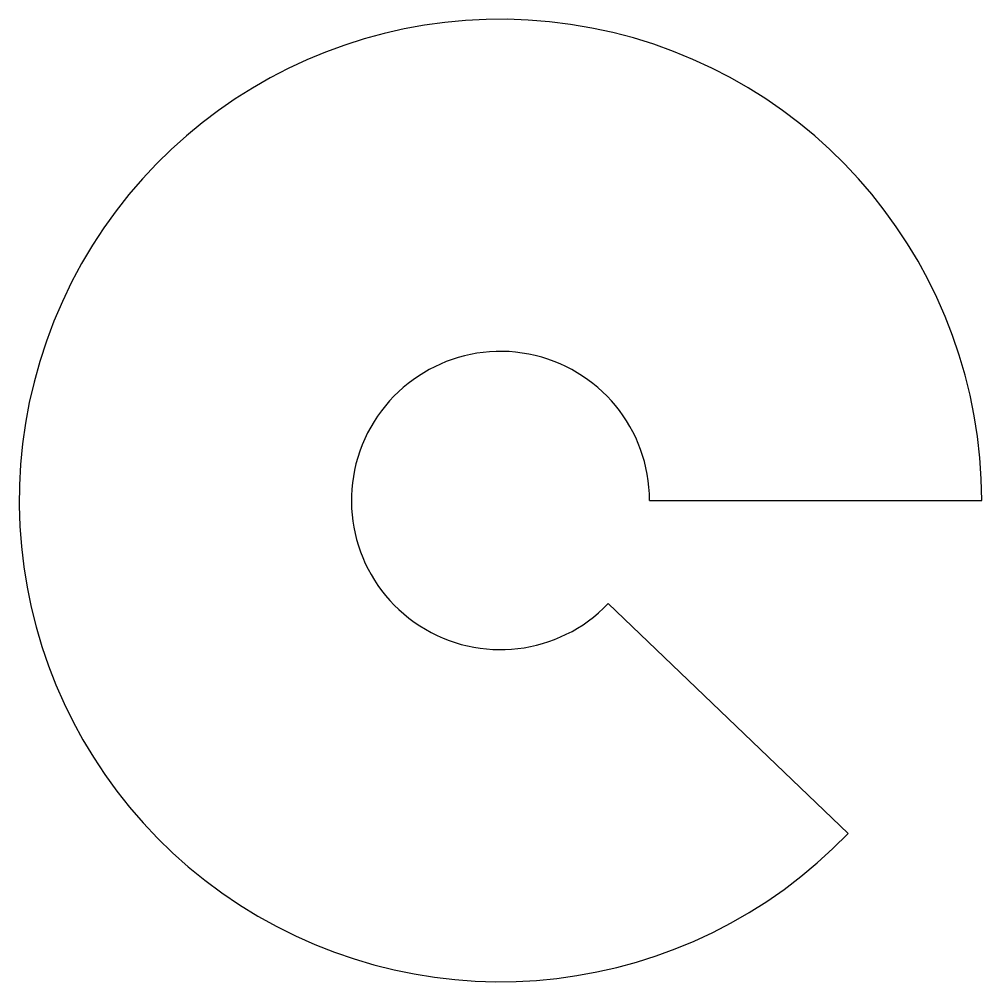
# Model space of a CAD drawing. Header units: millimetres. Extents: x -188 to 188, y -188 to 188.
import ezdxf

# ---------------------------------------------------------------- set-up
doc = ezdxf.new("R2010")
doc.units = ezdxf.units.MM
doc.layers.add('DXF_bladring', color=7, linetype='CONTINUOUS')

msp = doc.modelspace()

# ---------------------------------------------------------------- linework, layer by layer
at = {"layer": 'DXF_bladring'}
for p, q in [((58.28, 0), (188.13, 0)), ((42.09, -40.31), (135.87, -130.13))]:
    msp.add_line(p, q, dxfattribs=at)
for radius in [188.13, 58.28]:
    msp.add_arc((0, 0), radius, 0, -43.762, dxfattribs=at)

doc.saveas('drawing.dxf')
